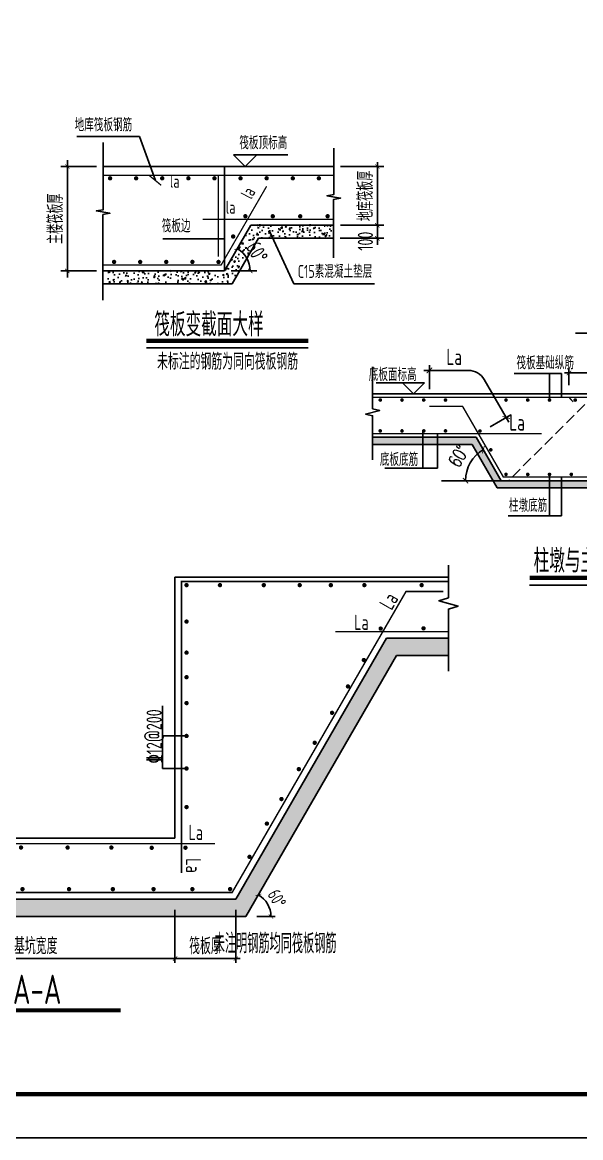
# Model space of a CAD drawing. Extents: x -655480 to 203344, y -294099 to 287156.
# Drawn here: x -374632 to -361798, y 166782 to 192437 of the extents above; entities that cross this region are included whole.
import ezdxf
from ezdxf.enums import TextEntityAlignment as Align

# ---------------------------------------------------------------- set-up
doc = ezdxf.new("R2010")
doc.units = 0
doc.header["$LTSCALE"] = 1000
doc.linetypes.add('DASH', pattern=[0.35, 0.25, -0.1])
doc.layers.get('0').update_dxf_attribs({"linetype": 'CONTINUOUS'})
doc.layers.get('DEFPOINTS').update_dxf_attribs({"linetype": 'CONTINUOUS'})
for name, color, linetype in [('-TK', 7, 'CONTINUOUS'), ('0p-标字', 7, 'CONTINUOUS'), ('0p-标注', 43, 'CONTINUOUS'), ('COLU', 7, 'CONTINUOUS'), ('COLU_DE_REIN', 1, 'CONTINUOUS'), ('DIM', 2, 'CONTINUOUS'), ('DIM_SYMB', 3, 'CONTINUOUS'), ('FLOOR_UP_TEXT', 7, 'CONTINUOUS'), ('G', 1, 'CONTINUOUS'), ('PUB-TEXT', 3, 'CONTINUOUS'), ('PUB_TEXT', 2, 'CONTINUOUS'), ('REIN', 6, 'CONTINUOUS'), ('S-0-TEXT', 7, 'CONTINUOUS'), ('S-C承台编号', 6, 'CONTINUOUS'), ('S-DETL-DIM', 151, 'CONTINUOUS'), ('S-DETL-HATCH', 253, 'CONTINUOUS'), ('S-DETL-LINE1', 2, 'CONTINUOUS'), ('S-DETL-RBAR', 1, 'CONTINUOUS'), ('S-DETL-TEXT', 7, 'CONTINUOUS'), ('S_DETL', 7, 'CONTINUOUS'), ('Sw_DT_DIM050', 7, 'CONTINUOUS'), ('Sw_DT_line_1', 8, 'CONTINUOUS'), ('Sw_Dt_TXT', 7, 'CONTINUOUS'), ('TEXT', 2, 'CONTINUOUS'), ('THIN', 7, 'CONTINUOUS'), ('WALL', 5, 'CONTINUOUS'), ('水平筋标注', 7, 'CONTINUOUS'), ('结-详图-填充', 8, 'CONTINUOUS'), ('说明文字', 7, 'CONTINUOUS')]:
    doc.layers.add(name, color=color, linetype=linetype)
doc.layers.add('筏板基础', color=7, linetype='CONTINUOUS', lineweight=18)
doc.styles.add('hszt', font='TXT.shx', dxfattribs={"width": 0.7, "bigfont": 'HzTXT.shx'})
doc.styles.add('TSSD_DIMENSION', font='Tssdeng.shx', dxfattribs={"width": 0.7, "bigfont": 'tssdchn.shx'})
doc.styles.add('TSSD_Label', font='Tssdeng.shx', dxfattribs={"width": 0.7, "bigfont": 'hztxt.shx'})
doc.styles.add('TSSD_Norm', font='Tssdeng.shx', dxfattribs={"bigfont": 'tssdchn.shx'})
doc.styles.add('TSSD_REIN', font='tssdeng.shx', dxfattribs={"width": 0.7, "height": 300, "bigfont": 'tssdchn.shx'})
doc.dimstyles.new('DIM100', dxfattribs={"dimtxt": 250, "dimasz": 100, "dimexe": 150, "dimexo": 150, "dimgap": 0, "dimtad": 0, "dimdec": 0, "dimzin": 0, "dimdsep": 46, "dimtxsty": 'hszt', "dimblk": 'ARCHTICK', "dimcen": 0.09, "dimclrt": 7, "dimazin": 0, "dimtfac": 1, "dimtdec": 0, "dimtix": 1, "dimtmove": 2, "dimatfit": 3, "dimfxl": 1, "dimtvp": 1, "dimtolj": 1, "dimtzin": 0, "dimarcsym": 0})
doc.dimstyles.new('TSSD_100_100', dxfattribs={"dimtxt": 300, "dimasz": 100, "dimexe": 100, "dimexo": 250, "dimgap": 100, "dimtad": 1, "dimdec": 0, "dimzin": 0, "dimdsep": 46, "dimtxsty": 'TSSD_DIMENSION', "dimblk": 'ARCHTICK', "dimcen": 0, "dimdle": 100, "dimclrt": 7, "dimadec": 0, "dimazin": 0, "dimtfac": 1, "dimtdec": 0, "dimtix": 1, "dimtmove": 2, "dimatfit": 3, "dimldrblk": 'ARCHTICK', "dimfxl": 1, "dimtolj": 1, "dimtzin": 0, "dimarcsym": 0})
doc.dimstyles.new('TSSD_25_100', dxfattribs={"dimtxt": 300, "dimasz": 100, "dimexe": 100, "dimexo": 250, "dimgap": 100, "dimtad": 1, "dimdec": 0, "dimlfac": 0.25, "dimzin": 0, "dimdsep": 46, "dimtxsty": 'TSSD_DIMENSION', "dimblk": 'ARCHTICK', "dimcen": 0, "dimdle": 100, "dimclrt": 7, "dimadec": 0, "dimazin": 0, "dimtfac": 1, "dimtdec": 0, "dimtix": 1, "dimtmove": 2, "dimatfit": 3, "dimldrblk": 'ARCHTICK', "dimfxl": 1, "dimtolj": 1, "dimtzin": 0, "dimarcsym": 0})
doc.dimstyles.new('副本 (2) TSSD_100_100', dxfattribs={"dimtxt": 350, "dimasz": 150, "dimexe": 150, "dimexo": 150, "dimgap": 100, "dimtad": 1, "dimdec": 0, "dimlfac": 0.5, "dimzin": 0, "dimdsep": 46, "dimtxsty": 'TSSD_DIMENSION', "dimblk": 'ARCHTICK', "dimcen": 0, "dimdle": 150, "dimclrt": 7, "dimadec": 0, "dimazin": 0, "dimtfac": 1, "dimtdec": 0, "dimtix": 1, "dimtmove": 2, "dimatfit": 3, "dimfxl": 1, "dimtolj": 1, "dimtzin": 0, "dimarcsym": 0})

# ---------------------------------------------------------------- blocks, each defined once
blk = doc.blocks.new('_ArchTick')
at = {"color": 0, "linetype": 'ByBlock', "const_width": 0.15}
blk.add_lwpolyline([(-0.5, -0.5), (0.5, 0.5)], dxfattribs=at)
blk = doc.blocks.new('*D327')
at = {"layer": '0p-标注', "color": 0, "lineweight": -2, "transparency": 16777216}
blk.add_arc((-419238, 171175), 824, 120, 180, dxfattribs=at)
at = {"layer": 'DEFPOINTS', "color": 0, "transparency": 16777216}
for p in [(-419816, 172175), (-419870, 171705), (-420612, 171175), (-419238, 171175), (-419238, 171175)]:
    blk.add_point(p, dxfattribs=at)
at = {"layer": '0p-标注', "color": 0, "lineweight": -2, "transparency": 16777216, "xscale": 125, "yscale": 125, "zscale": 125}
for p, rotation in [((-419650, 171889), 29.99999999994928), ((-420062, 171175), 270.0000000000002)]:
    blk.add_blockref('_ArchTick', p, dxfattribs=dict(at, rotation=rotation))
at = {"layer": '0p-标注', "color": 7, "transparency": 16777216, "insert": (-420223, 171743), "char_height": 312.5, "attachment_point": 5, "rotation": 60, "style": 'hszt'}
blk.add_mtext('\\A1;60°', dxfattribs=at)
blk = doc.blocks.new('*D328')
at = {"layer": 'DEFPOINTS', "color": 0, "transparency": 16777216}
for p in [(-414427, 173653), (-412870, 173175), (-414427, 173121)]:
    blk.add_point(p, dxfattribs=at)
at = {"layer": 'DIM', "color": 0, "lineweight": -2, "transparency": 16777216}
for p, q in [((-414427, 173371), (-414427, 173753)), ((-412870, 173425), (-412870, 173753)), ((-412770, 173653), (-414527, 173653))]:
    blk.add_line(p, q, dxfattribs=at)
at = {"layer": 'DIM', "color": 0, "lineweight": -2, "transparency": 16777216, "xscale": 100, "yscale": 100, "zscale": 100, "rotation": 180}
blk.add_blockref('_ArchTick', (-414427, 173653), dxfattribs=at)
at = {"layer": 'DIM', "color": 0, "lineweight": -2, "transparency": 16777216, "xscale": 100, "yscale": 100, "zscale": 100}
blk.add_blockref('_ArchTick', (-412870, 173653), dxfattribs=at)
at = {"layer": 'DIM', "color": 7, "transparency": 16777216, "insert": (-413649, 173928), "char_height": 350, "attachment_point": 5, "style": 'TSSD_DIMENSION'}
blk.add_mtext('\\A1;La', dxfattribs=at)
blk = doc.blocks.new('*D329')
at = {"layer": 'DEFPOINTS', "color": 0, "transparency": 16777216}
for p in [(-417684, 173653), (-416126, 173175), (-417684, 173121)]:
    blk.add_point(p, dxfattribs=at)
at = {"layer": 'DIM', "color": 0, "lineweight": -2, "transparency": 16777216}
for p, q in [((-417684, 173371), (-417684, 173753)), ((-416126, 173425), (-416126, 173753)), ((-416026, 173653), (-417784, 173653))]:
    blk.add_line(p, q, dxfattribs=at)
at = {"layer": 'DIM', "color": 0, "lineweight": -2, "transparency": 16777216, "xscale": 100, "yscale": 100, "zscale": 100, "rotation": 180}
blk.add_blockref('_ArchTick', (-417684, 173653), dxfattribs=at)
at = {"layer": 'DIM', "color": 0, "lineweight": -2, "transparency": 16777216, "xscale": 100, "yscale": 100, "zscale": 100}
blk.add_blockref('_ArchTick', (-416126, 173653), dxfattribs=at)
at = {"layer": 'DIM', "color": 7, "transparency": 16777216, "insert": (-416905, 173928), "char_height": 350, "attachment_point": 5, "style": 'TSSD_DIMENSION'}
blk.add_mtext('\\A1;La', dxfattribs=at)
blk = doc.blocks.new('*D323')
at = {"layer": 'DEFPOINTS', "color": 0, "transparency": 16777216}
for p in [(-421582, 164893), (-421634, 164045), (-424984, 163843), (-422188, 163843), (-422188, 163843)]:
    blk.add_point(p, dxfattribs=at)
at = {"layer": 'S-DETL-DIM', "color": 0, "lineweight": -2, "transparency": 16777216}
blk.add_line((-422038, 163843), (-421448, 163843), dxfattribs=at)
blk.add_arc((-422188, 163843), 590, 360, 60, dxfattribs=at)
at = {"layer": 'S-DETL-DIM', "color": 0, "lineweight": -2, "transparency": 16777216, "xscale": 100, "yscale": 100, "zscale": 100}
for p, rotation in [((-421893, 164354), 150.0000000000065), ((-421598, 163843), 269.9999999999995)]:
    blk.add_blockref('_ArchTick', p, dxfattribs=dict(at, rotation=rotation))
at = {"layer": 'S-DETL-DIM', "color": 7, "transparency": 16777216, "insert": (-421439, 164276), "char_height": 350, "attachment_point": 5, "rotation": 300, "style": 'TSSD_DIMENSION'}
blk.add_mtext('\\A1;60°', dxfattribs=at)
blk = doc.blocks.new('*D324')
at = {"layer": 'DEFPOINTS', "color": 0, "transparency": 16777216}
for p in [(-419672, 166243), (-419672, 164893), (-418675, 164893)]:
    blk.add_point(p, dxfattribs=at)
at = {"layer": 'S-DETL-DIM', "color": 0, "lineweight": -2, "transparency": 16777216}
for p, q in [((-419522, 166243), (-418525, 166243)), ((-418675, 166243), (-418675, 166343)), ((-418675, 166243), (-418675, 164893)), ((-419522, 164893), (-418525, 164893)), ((-418675, 164893), (-418675, 164793))]:
    blk.add_line(p, q, dxfattribs=at)
at = {"layer": 'S-DETL-DIM', "color": 0, "lineweight": -2, "transparency": 16777216, "xscale": 100, "yscale": 100, "zscale": 100}
for p, rotation in [((-418675, 166243), 270), ((-418675, 164893), 90)]:
    blk.add_blockref('_ArchTick', p, dxfattribs=dict(at, rotation=rotation))
at = {"layer": 'S-DETL-DIM', "color": 7, "transparency": 16777216, "insert": (-418950, 165568), "char_height": 350, "attachment_point": 5, "rotation": 90, "style": 'TSSD_DIMENSION'}
blk.add_mtext('\\A1;地库筏板厚', dxfattribs=at)
blk = doc.blocks.new('*D325')
at = {"layer": 'DEFPOINTS', "color": 0, "transparency": 16777216}
for p in [(-419672, 164893), (-419681, 164593), (-418675, 164593)]:
    blk.add_point(p, dxfattribs=at)
at = {"layer": 'S-DETL-DIM', "color": 0, "lineweight": -2, "transparency": 16777216}
for p, q in [((-418675, 165043), (-418675, 164443)), ((-419522, 164893), (-418525, 164893)), ((-419531, 164593), (-418525, 164593))]:
    blk.add_line(p, q, dxfattribs=at)
at = {"layer": 'S-DETL-DIM', "color": 0, "lineweight": -2, "transparency": 16777216, "xscale": 100, "yscale": 100, "zscale": 100}
for p, rotation in [((-418675, 164893), 90), ((-418675, 164593), 270)]:
    blk.add_blockref('_ArchTick', p, dxfattribs=dict(at, rotation=rotation))
at = {"layer": 'S-DETL-DIM', "color": 7, "transparency": 16777216, "insert": (-418950, 164527), "char_height": 350, "attachment_point": 5, "rotation": 90, "style": 'TSSD_DIMENSION'}
blk.add_mtext('\\A1;100', dxfattribs=at)
blk = doc.blocks.new('*D326')
at = {"layer": 'DEFPOINTS', "color": 0, "transparency": 16777216}
for p in [(-424984, 166243), (-425801, 163843), (-424984, 163843)]:
    blk.add_point(p, dxfattribs=at)
at = {"layer": 'S-DETL-DIM', "color": 0, "lineweight": -2, "transparency": 16777216}
for p, q in [((-425134, 166243), (-425951, 166243)), ((-425801, 166393), (-425801, 163693)), ((-425134, 163843), (-425951, 163843))]:
    blk.add_line(p, q, dxfattribs=at)
at = {"layer": 'S-DETL-DIM', "color": 0, "lineweight": -2, "transparency": 16777216, "xscale": 100, "yscale": 100, "zscale": 100}
for p, rotation in [((-425801, 166243), 90), ((-425801, 163843), 270)]:
    blk.add_blockref('_ArchTick', p, dxfattribs=dict(at, rotation=rotation))
at = {"layer": 'S-DETL-DIM', "color": 7, "transparency": 16777216, "insert": (-426076, 165043), "char_height": 350, "attachment_point": 5, "rotation": 90, "style": 'TSSD_DIMENSION'}
blk.add_mtext('\\A1;主楼筏板厚', dxfattribs=at)
blk = doc.blocks.new('*D433')
at = {"layer": 'DEFPOINTS', "color": 0, "transparency": 16777216}
for p in [(-396035, 155589), (-394635, 155589), (-394635, 154219)]:
    blk.add_point(p, dxfattribs=at)
at = {"layer": 'DIM', "color": 0, "lineweight": -2, "transparency": 16777216}
for p, q in [((-396035, 155339), (-396035, 154119)), ((-394635, 155339), (-394635, 154119)), ((-396135, 154219), (-394535, 154219))]:
    blk.add_line(p, q, dxfattribs=at)
at = {"layer": 'DIM', "color": 0, "lineweight": -2, "transparency": 16777216, "xscale": 100, "yscale": 100, "zscale": 100, "rotation": 180}
blk.add_blockref('_ArchTick', (-396035, 154219), dxfattribs=at)
at = {"layer": 'DIM', "color": 0, "lineweight": -2, "transparency": 16777216, "xscale": 100, "yscale": 100, "zscale": 100}
blk.add_blockref('_ArchTick', (-394635, 154219), dxfattribs=at)
at = {"layer": 'DIM', "color": 7, "transparency": 16777216, "insert": (-395335, 154507), "char_height": 375, "attachment_point": 5, "style": 'TSSD_DIMENSION'}
blk.add_mtext('\\A1;筏板厚', dxfattribs=at)
blk = doc.blocks.new('*D435')
at = {"layer": 'DEFPOINTS', "color": 0, "transparency": 16777216}
for p in [(-402435, 155589), (-396035, 155589), (-396035, 154219)]:
    blk.add_point(p, dxfattribs=at)
at = {"layer": 'DIM', "color": 0, "lineweight": -2, "transparency": 16777216}
for p, q in [((-402435, 155339), (-402435, 154119)), ((-396035, 155339), (-396035, 154119)), ((-402535, 154219), (-395935, 154219))]:
    blk.add_line(p, q, dxfattribs=at)
at = {"layer": 'DIM', "color": 0, "lineweight": -2, "transparency": 16777216, "xscale": 100, "yscale": 100, "zscale": 100, "rotation": 180}
blk.add_blockref('_ArchTick', (-402435, 154219), dxfattribs=at)
at = {"layer": 'DIM', "color": 0, "lineweight": -2, "transparency": 16777216, "xscale": 100, "yscale": 100, "zscale": 100}
blk.add_blockref('_ArchTick', (-396035, 154219), dxfattribs=at)
at = {"layer": 'DIM', "color": 7, "transparency": 16777216, "insert": (-399235, 154507), "char_height": 375, "attachment_point": 5, "style": 'TSSD_DIMENSION'}
blk.add_mtext('\\A1;基坑宽度', dxfattribs=at)
blk = doc.blocks.new('*D428')
at = {"layer": 'DEFPOINTS', "color": 0, "transparency": 16777216}
for p in [(-406376, 159189), (-404596, 155634), (-404066, 155189), (-404066, 155189), (-394404, 155189)]:
    blk.add_point(p, dxfattribs=at)
at = {"layer": '筏板基础', "color": 0, "lineweight": -2, "transparency": 16777216}
blk.add_line((-404316, 155189), (-404858, 155189), dxfattribs=at)
blk.add_arc((-404066, 155189), 692, 120, 180, dxfattribs=at)
at = {"layer": '筏板基础', "color": 0, "lineweight": -2, "transparency": 16777216, "xscale": 100, "yscale": 100, "zscale": 100}
for p, rotation in [((-404412, 155788), 30.00000000001221), ((-404758, 155189), 270.0000000000013)]:
    blk.add_blockref('_ArchTick', p, dxfattribs=dict(at, rotation=rotation))
at = {"layer": '筏板基础', "color": 7, "lineweight": 35, "transparency": 16777216, "insert": (-404882, 155660), "char_height": 300, "attachment_point": 5, "rotation": 60, "style": 'TSSD_DIMENSION'}
blk.add_mtext('\\A1;60°', dxfattribs=at)
blk = doc.blocks.new('*D429')
at = {"layer": 'DEFPOINTS', "color": 0, "transparency": 16777216}
for p in [(-392095, 159189), (-393865, 155386), (-404066, 155189), (-394404, 155189), (-394404, 155189)]:
    blk.add_point(p, dxfattribs=at)
at = {"layer": '筏板基础', "color": 0, "lineweight": -2, "transparency": 16777216}
blk.add_line((-394154, 155189), (-393730, 155189), dxfattribs=at)
blk.add_arc((-394404, 155189), 574, 0, 60, dxfattribs=at)
at = {"layer": '筏板基础', "color": 0, "lineweight": -2, "transparency": 16777216, "xscale": 100, "yscale": 100, "zscale": 100}
for p, rotation in [((-394117, 155687), 149.9999999999876), ((-393830, 155189), 270.0000000000015)]:
    blk.add_blockref('_ArchTick', p, dxfattribs=dict(at, rotation=rotation))
at = {"layer": '筏板基础', "color": 7, "lineweight": 35, "transparency": 16777216, "insert": (-393691, 155601), "char_height": 300, "attachment_point": 5, "rotation": 300, "style": 'TSSD_DIMENSION'}
blk.add_mtext('\\A1;60°', dxfattribs=at)
blk = doc.blocks.new('A1')
blk.add_lwpolyline([(0, 59400), (0, 0), (84100, 0), (84100, 59400)], close=True)
at = {"const_width": 100}
blk.add_lwpolyline([(2500, 58400), (2500, 1000), (83100, 1000), (83100, 58400)], close=True, dxfattribs=at)
blk = doc.blocks.new('20210803.19575518')
at = {"layer": '结-详图-填充'}
h = blk.add_hatch(dxfattribs=at)
h.set_pattern_fill('AR-CONC', color=256, scale=36, style=0)
h.set_pattern_definition([(50, (-2207549, -769221), (6558.648, -573.807), [685.8, -7543.8]), (355, (-2207549, -769221), (-1268.742, 6878.04), [548.64, -6035.04]), (100.451, (-2207002.6, -769268.6), (5289.93, 6304.2), [582.84, -6411.24]), (46.1842, (-2207549, -767392), (9758.845, -1513.524), [1028.7, -11315.7]), (96.6356, (-2206736, -767518), (8546.55, 8907.32), [874.26, -9616.86]), (351.184, (-2207549, -767392), (8546.566, 8907.304), [822.96, -9052.56]), (21, (-2206634.7, -767849), (5458.136, -3681.559), [685.8, -7543.8]), (326, (-2206635, -767849), (2224.873, 6630.767), [548.64, -6035.04]), (71.4514, (-2206180, -768156), (7682.994, 2949.223), [582.84, -6411.24]), (37.5, (-2207549.1, -769220.8), (111.1897, 3043.9814), [0, -5961.888, 0, -6126.48, 0, -6057.9]), (7.5, (-2207549, -769220.8), (2405.508, 3606.501), [0, -3493.008, 0, -5824.728, 0, -2308.86]), (327.5, (-2209588.2, -769220.8), (4881.2614, -206.2348), [0, -2286, 0, -7132.32, 0, -9464.04]), (317.5, (-2210502.6, -769221), (5332.65, 915.354), [0, -2971.8, 0, -4736.592, 0, -6720.84])])
h.paths.add_polyline_path([(-844517.5, -168470.8), (-849130.9, -168470.8), (-850029.7, -167579.6), (-853141.8, -167579.6), (-853719.1, -166579.6), (-856099.4, -166579.6), (-856099.4, -166746.3), (-853815.3, -166746.3), (-853238, -167746.3), (-850098.3, -167746.3), (-849199.6, -168637.4), (-844517.5, -168637.4)])
h = blk.add_hatch(dxfattribs=at)
h.set_pattern_fill('AR-CONC', color=256)
h.set_pattern_definition([(50, (-2207549.12, -769220.82), (182.184669, -15.939086), [19.05, -209.55]), (355, (-2207549.12, -769220.82), (-35.242826, 191.056643), [15.24, -167.64]), (100.451, (-2207533.94, -769222.14), (146.942502, 175.116688), [16.19, -178.09]), (46.1842, (-2207549.12, -769170.02), (271.07904, -42.042328), [28.575, -314.325]), (96.6356, (-2207526.53, -769173.52), (237.404234, 247.425556), [24.285, -267.135]), (351.184, (-2207549.12, -769170.02), (237.404606, 247.42512), [22.86, -251.46]), (21, (-2207523.72, -769182.72), (151.61488, -102.265519), [19.05, -209.55]), (326, (-2207523.72, -769182.72), (61.802028, 184.187966), [15.24, -167.64]), (71.4514, (-2207511.08, -769191.24), (213.41649, 81.922858), [16.19, -178.09]), (37.5, (-2207549.12, -769220.816), (3.0886033, 84.555039), [0, -165.608, 0, -170.18, 0, -168.275]), (7.5, (-2207549.12, -769220.82), (66.8196625, 100.180575), [0, -97.028, 0, -161.798, 0, -64.135]), (327.5, (-2207605.76, -769220.816), (135.5905952, -5.728744), [0, -63.5, 0, -198.12, 0, -262.89]), (317.5, (-2207631.16, -769220.82), (148.129181, 25.426491), [0, -82.55, 0, -131.572, 0, -186.69])])
h.paths.add_polyline_path([(-850029.7, -167579.6), (-853141.8, -167579.6), (-853719.1, -166579.6), (-856099.4, -166579.6), (-856099.4, -166746.3), (-853815.3, -166746.3), (-853238, -167746.3), (-850098.3, -167746.3), (-849199.6, -168637.4), (-844517.5, -168637.4), (-844517.5, -168470.8), (-849130.9, -168470.8)])
at = {"ltscale": 0.333333}
for p, q in [((-844762.2, -164912.8), (-847262.2, -164912.8)), ((-847262.2, -164912.8), (-847262.2, -165724.6)), ((-846593.8, -164912.8), (-846593.8, -165663)), ((-847262.2, -167638.6), (-847262.2, -168253.6)), ((-846593.8, -167638.6), (-846593.8, -168337.4))]:
    blk.add_line(p, q, dxfattribs=at)
at = {"layer": '0p-标字', "color": 3}
for p, q in [((-850975.1, -165579.6), (-850975.1, -164188.3)), ((-849641.8, -165579.6), (-849641.8, -164188.3)), ((-854910.5, -165329.6), (-856020.9, -165329.6)), ((-855160.5, -165579.6), (-855410.5, -165329.6)), ((-855160.5, -165579.6), (-854910.5, -165329.6))]:
    blk.add_line(p, q, dxfattribs=at)
for points in [[(-849147.8, -164188.3), (-850215.7, -164188.3), (-850256.6, -164352), (-850338.5, -164024.5), (-850379.4, -164188.3), (-851439.6, -164188.3)], [(-856099.4, -164964.4), (-856099.4, -165924), (-855935.6, -165964.9), (-856263.1, -166046.8), (-856099.4, -166087.7), (-856099.4, -167101.4)], [(-844517.5, -169050.9), (-844517.5, -167111.9), (-844664.1, -167065.2), (-844370.8, -166985.2), (-844517.5, -166938.5), (-844517.5, -165393)]]:
    blk.add_lwpolyline(points, dxfattribs=at)
at = {"layer": 'COLU_DE_REIN', "const_width": 33.3}
for points in [[(-856099.4, -165663), (-844517.5, -165663)], [(-854794.9, -165870.4), (-854032.4, -165870.4), (-853093.7, -167496.3), (-850308.4, -167496.3)], [(-852214.2, -166496.3), (-856099.4, -166496.3)], [(-851007.4, -166422.4), (-849076, -168337.4), (-844517.5, -168337.4)], [(-848416.3, -167496.3), (-850308.4, -167496.3)]]:
    blk.add_lwpolyline(points, dxfattribs=at)
at = {"layer": 'DIM'}
for p, q in [((-854794.9, -165472.5), (-854794.9, -164918.9)), ((-854794.9, -165043.9), (-854919.9, -165043.9)), ((-854794.9, -165043.9), (-853894.3, -165043.9)), ((-854081.6, -165043.9), (-853956.6, -165043.9)), ((-853533.4, -165252.2), (-853029.1, -166125.7)), ((-853400.4, -166340), (-852920.9, -166063.2)), ((-853029.1, -166125.7), (-852966.6, -166234))]:
    blk.add_line(p, q, dxfattribs=at)
blk.add_arc((-853894.3, -165460.5), 416.7, 30, 90, dxfattribs=at)
at = {"layer": 'G', "color": 1, "linetype": 'Continuous', "const_width": 30}
for points in [[(-851596.4, -165650.2), (-851491.9, -165767.3)], [(-849247.4, -165663), (-846803.3, -165663), (-846942.2, -165746.3)]]:
    blk.add_lwpolyline(points, dxfattribs=at)
at = {"layer": 'PUB_TEXT'}
blk.add_line((-852494, -169986.3), (-847931.5, -169986.3), dxfattribs=at)
at = {"layer": 'PUB_TEXT', "const_width": 100}
blk.add_lwpolyline([(-852494, -169816.1), (-847931.5, -169816.1)], dxfattribs=at)
at = {"layer": 'REIN', "const_width": 41.7}
for points in [[(-855904.1, -165724.6, -1), (-855945.7, -165724.6, -1)], [(-855404.1, -165724.6, -1), (-855445.7, -165724.6, -1)], [(-854904.1, -165724.6, -1), (-854945.7, -165724.6, -1)], [(-854404, -165724.6, -1), (-854445.7, -165724.6, -1)], [(-853013.3, -165724.6, 1), (-853055, -165724.6, 1)], [(-852513.3, -165724.6, 1), (-852555, -165724.6, 1)], [(-852013.3, -165724.6, 1), (-852055, -165724.6, 1)], [(-851422.4, -165724.6, 1), (-851464.1, -165724.6, 1)], [(-850769.2, -165724.6, 1), (-850810.9, -165724.6, 1)], [(-849970.4, -165724.6, 1), (-850012.1, -165724.6, 1)], [(-849103.5, -165724.6, -1), (-849061.8, -165724.6, -1)], [(-848238.4, -165724.6, -1), (-848196.8, -165724.6, -1)], [(-847283.1, -165724.6, -1), (-847241.4, -165724.6, -1)], [(-846314.6, -165724.6, -1), (-846272.9, -165724.6, -1)], [(-845394.5, -165724.6, -1), (-845352.8, -165724.6, -1)], [(-855904.1, -166434.6, 1), (-855945.7, -166434.6, 1)], [(-855404.1, -166434.6, 1), (-855445.7, -166434.6, 1)], [(-854904.1, -166434.6, 1), (-854945.7, -166434.6, 1)], [(-854404, -166434.6, 1), (-854445.7, -166434.6, 1)], [(-853613.2, -166436.9, 1), (-853654.9, -166436.9, 1)], [(-853363.2, -166870, 1), (-853404.9, -166870, 1)], [(-853013.3, -167434.6, 1), (-853055, -167434.6, 1)], [(-852513.3, -167434.6, 1), (-852555, -167434.6, 1)], [(-852013.3, -167434.6, 1), (-852055, -167434.6, 1)], [(-851513.3, -167434.6, 1), (-851555, -167434.6, 1)], [(-851013.3, -167434.6, 1), (-851055, -167434.6, 1)], [(-850329.3, -167433.8, -1), (-850287.6, -167433.8, -1)], [(-848238.4, -168253.6, -1), (-848196.8, -168253.6, -1)], [(-847283.1, -168253.6, -1), (-847241.4, -168253.6, -1)], [(-846314.6, -168253.6, -1), (-846272.9, -168253.6, -1)], [(-845394.5, -168253.6, -1), (-845352.8, -168253.6, -1)]]:
    blk.add_lwpolyline(points, format="xyb", close=True, dxfattribs=at)
at = {"layer": 'S_DETL'}
for p, q in [((-856099.4, -165579.6), (-844517.5, -165579.6)), ((-848330.9, -165579.6), (-848330.9, -168470.8)), ((-856099.4, -166579.6), (-853719.1, -166579.6)), ((-856099.4, -166746.3), (-853815.3, -166746.3)), ((-853815.3, -166746.3), (-853238, -167746.3)), ((-853719.1, -166579.6), (-853141.8, -167579.6)), ((-853238, -167746.3), (-850098.3, -167746.3)), ((-853141.8, -167579.6), (-850029.7, -167579.6)), ((-850098.3, -167746.3), (-849199.6, -168637.4)), ((-850029.7, -167579.6), (-849130.9, -168470.8)), ((-849130.9, -168470.8), (-844517.5, -168470.8)), ((-849199.6, -168637.4), (-844517.5, -168637.4))]:
    blk.add_line(p, q, dxfattribs=at)
at = {"layer": 'Sw_DT_DIM050'}
blk.add_line((-853141.8, -167579.6), (-854515.4, -167579.6), dxfattribs=at)
at = {"layer": 'Sw_DT_line_1', "linetype": 'DASH'}
blk.add_line((-850975.1, -165579.6), (-852975.1, -167579.6), dxfattribs=at)
at = {"layer": 'Sw_Dt_TXT', "color": 2}
for p, q in [((-851760.8, -165112.5), (-852849, -165112.5)), ((-852034.2, -165703.8), (-852034.2, -165112.5)), ((-851760.8, -165663), (-851760.8, -165112.5)), ((-854945.7, -166434.6), (-854945.7, -167293.6)), ((-854609.6, -166496.3), (-854609.6, -167293.6)), ((-854609.6, -167293.6), (-855817.2, -167293.6)), ((-852034.2, -168391.8), (-852034.2, -167434.6)), ((-851755.7, -168391.8), (-851755.7, -167496.3)), ((-852986.9, -168391.8), (-851755.7, -168391.8))]:
    blk.add_line(p, q, dxfattribs=at)
at = {"layer": 'TEXT'}
blk.add_line((-848330.9, -166891.8), (-846449.9, -166891.8), dxfattribs=at)
at = {"layer": 'WALL', "color": 7}
blk.add_line((-844762.2, -167638.6), (-847262.2, -167638.6), dxfattribs=at)
at = {"layer": 'DIM', "xscale": 125.000625, "yscale": 125.000625, "zscale": 125.000625}
blk.add_blockref('_ArchTick', (-854794.9, -165043.9), dxfattribs=at)
at = {"layer": 'DIM', "xscale": 125.0006250004294, "yscale": 125.0006250004294, "zscale": 125.0006250004294, "rotation": 119.9999999919995}
blk.add_blockref('_ArchTick', (-853029.1, -166125.7), dxfattribs=at)
at = {"layer": 'DIM', "color": 7, "char_height": 375, "attachment_point": 5, "style": 'TSSD_DIMENSION'}
for insert in [(-854224.1, -164731.4), (-852779.3, -166239.9), (-849179.8, -167187.5)]:
    blk.add_mtext('\\A1;La', dxfattribs=dict(at, insert=insert))
at = {"layer": 'DIM', "color": 7, "insert": (-850348.3, -166698.7), "char_height": 375, "attachment_point": 5, "rotation": 309.31705, "style": 'TSSD_DIMENSION'}
blk.add_mtext('\\A1;La', dxfattribs=at)
at = {"layer": 'FLOOR_UP_TEXT', "style": 'TSSD_REIN', "width": 0.7}
blk.add_text('柱墩与主楼筏板重合处大样', height=540, rotation=0, dxfattribs=at).set_placement((-850244.7, -169423.8, 0), align=Align.MIDDLE_CENTER)
at = {"layer": 'TEXT', "style": 'TSSD_REIN', "width": 0.7}
for s, p in [('筏板基础纵筋', (-852794.1, -165017.9)), ('详见主楼筏板基础纵筋', (-846893.7, -164871.6)), ('主楼筏板基础边线', (-848180.1, -166796.6)), ('底板底筋', (-855934, -167241.6)), ('详见主楼筏板基础纵筋', (-846893.7, -167597.4)), ('柱墩底筋', (-852968.4, -168297.1))]:
    blk.add_text(s, height=300, dxfattribs=at).set_placement(p)
blk.add_text('底板面标高', height=300, dxfattribs=at).set_placement((-855087.4, -165287.9), align=Align.RIGHT)
at = {"layer": '0p-标注'}
dim = blk.add_angular_dim_2l(base=(-853773, -167050), line1=((-853141.8, -167579.6), (-853719.1, -166579.6)), line2=((-853141.8, -167579.6), (-854515.4, -167579.6)), text='60°', dimstyle='DIM100', override={"dimscale": 1.25, "dimlfac": 0.8, "dimadec": 0}, dxfattribs=at)
dim.commit()
dim.dimension.update_dxf_attribs({"geometry": '*D327', "text_midpoint": (-854126, -167011.4), "insert": (-433903.5, -338754.6)})
at = {"layer": 'DIM'}
for base, p1, p2, picture, middle in [((-851587.3, -165101.3), (-850029.7, -165579.6), (-851587.3, -165633.8), '*D329', (-850808.5, -164826.3)), ((-848330.9, -165101.3), (-846773.3, -165579.6), (-848330.9, -165633.8), '*D328', (-847552.1, -164826.3))]:
    dim = blk.add_linear_dim(base=base, p1=p1, p2=p2, text='La', dimstyle='TSSD_100_100', override={"dimtxt": 350}, dxfattribs=at)
    dim.commit()
    dim.dimension.update_dxf_attribs({"geometry": picture, "text_midpoint": middle, "insert": (-433903.5, -338754.6)})
blk = doc.blocks.new('20210803.19575695')
at = {"layer": 'S-DETL-HATCH', "ltscale": 0.5}
h = blk.add_hatch(dxfattribs=at)
h.set_pattern_fill('AR-CONC', color=256, scale=45, style=0)
h.set_pattern_definition([(50, (-1142570.86, 1367173.13), (322.76708, -28.23846), [33.75, -371.25]), (355, (-1142570.86, 1367173.13), (-62.4381, 338.48646), [27, -297]), (100.4514, (-1142543.96, 1367170.78), (260.32922, 310.247794), [28.683085, -315.51395]), (46.1842, (-1142570.86, 1367263.13), (480.25847, -74.48356), [50.625, -556.875]), (96.6356, (-1142530.84, 1367256.9), (420.59822, 438.35304), [43.02463, -473.27085]), (351.1842, (-1142570.86, 1367263.13), (420.59788, 438.35337), [40.5, -445.5]), (21, (-1142525.86, 1367240.63), (268.608173, -181.1785), [33.75, -371.25]), (326, (-1142525.86, 1367240.63), (109.4919, 326.31752), [27, -297]), (71.4514, (-1142503.47, 1367225.53), (378.10018, 145.138724), [28.683085, -315.51395]), (37.5, (-1142570.86, 1367173.13), (5.471935, 149.802234), [0, -293.4, 0, -301.5, 0, -298.125]), (7.5, (-1142570.86, 1367173.13), (118.381292, 177.48527), [0, -171.9, 0, -286.65, 0, -113.625]), (327.5, (-1142671.21, 1367173.13), (240.220096, -10.149692), [0, -112.5, 0, -351, 0, -465.75]), (317.5, (-1142716.2, 1367173.13), (262.433776, 45.047242), [0, -146.25, 0, -233.1, 0, -330.75])])
h.paths.add_polyline_path([(-852200, -167705.5), (-854996.3, -167705.5), (-854996.3, -168005.5), (-852026.8, -168005.5), (-851420.6, -166955.5), (-849693.3, -166955.5), (-849693.3, -166655.5), (-851593.8, -166655.5)])
at = {"layer": 'PUB_TEXT'}
blk.add_line((-850276.6, -169486.1), (-853996, -169486.1), dxfattribs=at)
at = {"layer": 'PUB_TEXT', "const_width": 100}
blk.add_lwpolyline([(-850276.6, -169325), (-853996, -169325)], dxfattribs=at)
at = {"layer": 'S-DETL-DIM'}
for points in [[(-854986.9, -164759.6), (-854986.9, -166306.3), (-855149.3, -166335.1), (-854835.7, -166388.7), (-854996.3, -166419.4), (-854996.3, -168386.3)], [(-849683.9, -164890.5), (-849683.9, -165956.6), (-849846.3, -165985.5), (-849532.7, -166039), (-849693.3, -166069.7), (-849693.3, -167415.7)]]:
    blk.add_lwpolyline(points, dxfattribs=at)
at = {"layer": 'S-DETL-LINE1'}
for p, q in [((-854986.9, -165313.8), (-849683.9, -165313.8)), ((-851593.8, -166663.8), (-852200, -167713.8)), ((-851593.8, -166663.8), (-849693.3, -166663.8)), ((-851420.6, -166963.8), (-852026.8, -168013.8)), ((-851420.6, -166963.8), (-849693.3, -166963.8)), ((-854996.3, -167713.8), (-852200, -167713.8)), ((-854996.3, -168013.8), (-852026.8, -168013.8))]:
    blk.add_line(p, q, dxfattribs=at)
at = {"layer": 'S-DETL-LINE1', "linetype": 'DASH', "ltscale": 10}
blk.add_line((-852200, -167713.8), (-852200, -165313.8), dxfattribs=at)
at = {"layer": 'S-DETL-RBAR', "const_width": 30}
for points in [[(-852339.1, -167388.4), (-852339.1, -165519), (-854986.9, -165519.1)], [(-853657, -165743.6), (-853931.6, -165519.1), (-849683.9, -165519.1), (-849683.9, -165519.1)], [(-851232.3, -165767.6), (-852270.7, -167566.2), (-852278, -167578.8), (-854996.3, -167578.8)], [(-849693.3, -166528.8), (-849693.3, -166528.8), (-849693.3, -166528.8), (-852704.3, -166528.8)]]:
    blk.add_lwpolyline(points, dxfattribs=at)
at = {"layer": 'S-DETL-RBAR', "const_width": 50}
for points in [[(-854806.6, -165584.6, 1), (-854856.6, -165584.6, 1)], [(-854206.6, -165584.6, 1), (-854256.6, -165584.6, 1)], [(-853606.6, -165584.6, 1), (-853656.6, -165584.6, 1)], [(-853006.6, -165584.6, 1), (-853056.6, -165584.6, 1)], [(-852406.6, -165584.6, 1), (-852456.6, -165584.6, 1)], [(-851806.6, -165584.6, 1), (-851856.6, -165584.6, 1)], [(-851206.6, -165584.6, 1), (-851256.6, -165584.6, 1)], [(-850606.6, -165584.6, 1), (-850656.6, -165584.6, 1)], [(-850006.6, -165584.6, 1), (-850056.6, -165584.6, 1)], [(-851696.2, -166457.1, 1), (-851746.2, -166457.1, 1)], [(-851065.9, -166457.1, 1), (-851115.9, -166457.1, 1)], [(-850435.5, -166457.1, 1), (-850485.5, -166457.1, 1)], [(-849805.2, -166457.1, 1), (-849855.2, -166457.1, 1)], [(-851976.1, -166922.2, 1), (-852026.1, -166922.2, 1)], [(-854714.2, -167507.8, 1), (-854764.2, -167507.8, 1)], [(-854114.2, -167507.8, 1), (-854164.2, -167507.8, 1)], [(-853514.2, -167507.8, 1), (-853564.2, -167507.8, 1)], [(-852914.2, -167507.8, 1), (-852964.2, -167507.8, 1)], [(-852314.2, -167507.8, 1), (-852364.2, -167507.8, 1)]]:
    blk.add_lwpolyline(points, format="xyb", close=True, dxfattribs=at)
at = {"layer": 'S-DETL-TEXT'}
for p, q in [((-854153.3, -164621.8), (-855595.4, -164621.8)), ((-853784.4, -165634.7), (-854153.3, -164621.8)), ((-852200, -166972.8), (-853617.2, -166972.8)), ((-850604.1, -168010.4), (-851160.3, -166819.2)), ((-850604.1, -168010.4), (-848752.8, -168010.4))]:
    blk.add_line(p, q, dxfattribs=at)
at = {"layer": 'S-DETL-TEXT', "ltscale": 99}
for p, q in [((-850748, -165043.6), (-851997.7, -165043.6)), ((-851727.6, -165313.8), (-851997.7, -165043.6)), ((-851727.6, -165313.8), (-851457.4, -165043.6))]:
    blk.add_line(p, q, dxfattribs=at)
at = {"layer": 'FLOOR_UP_TEXT', "style": 'TSSD_REIN', "width": 0.7}
blk.add_text('筏板变截面大样', height=540, rotation=0, dxfattribs=at).set_placement((-853814.7, -169218.8))
at = {"layer": 'S-0-TEXT', "style": 'TSSD_Norm', "width": 0.7}
blk.add_text('未标注的钢筋为同向筏板钢筋', height=375, dxfattribs=at).set_placement((-850509, -169986.3), align=Align.RIGHT)
at = {"layer": 'S-DETL-TEXT', "style": 'TSSD_Label', "width": 0.7}
for p in [(-853234.4, -165892.9), (-851950.4, -166490.5)]:
    blk.add_text('la', height=300, dxfattribs=at).set_placement(p, align=Align.BOTTOM_RIGHT)
blk.add_text('la', height=300, rotation=62.0257, dxfattribs=at).set_placement((-851398.5, -165932.8), align=Align.BOTTOM_RIGHT)
at = {"layer": 'TEXT', "style": 'TSSD_REIN', "width": 0.7}
for s, p in [('地库筏板钢筋', (-854321.9, -164593.5)), ('筏板顶标高', (-850758.3, -165007.3)), ('筏板边', (-852980.7, -166919.3)), ('C15素混凝土垫层', (-848803.6, -167966.4))]:
    blk.add_text(s, height=300, dxfattribs=at).set_placement(p, align=Align.BOTTOM_RIGHT)
at = {"layer": 'S-DETL-DIM'}
for base, p1, p2, text, picture, middle in [((-848686.5, -166663.8), (-849683.9, -165313.8), (-849683.9, -166663.8), '地库筏板厚', '*D324', (-848961.5, -165988.8)), ((-855813.1, -167713.8), (-854996.3, -165313.8), (-854996.3, -167713.8), '主楼筏板厚', '*D326', (-856088.1, -166513.8))]:
    dim = blk.add_linear_dim(base=base, p1=p1, p2=p2, angle=90, text=text, dimstyle='副本 (2) TSSD_100_100', override={"dimasz": 100}, dxfattribs=at)
    dim.commit()
    dim.dimension.update_dxf_attribs({"geometry": picture, "text_midpoint": middle, "insert": (-430012, -331557)})
dim = blk.add_angular_dim_2l(base=(-851646, -167512.1), line1=((-851593.8, -166663.8), (-852200, -167713.8)), line2=((-854996.3, -167713.8), (-852200, -167713.8)), dimstyle='副本 (2) TSSD_100_100', override={"dimasz": 100}, dxfattribs=at)
dim.commit()
dim.dimension.update_dxf_attribs({"geometry": '*D323', "text_midpoint": (-851451.3, -167281.5), "insert": (-430012, -331557)})
dim = blk.add_linear_dim(base=(-848686.5, -166963.8), p1=(-849683.9, -166663.8), p2=(-849693.3, -166963.8), angle=90, text='100', dimstyle='副本 (2) TSSD_100_100', override={"dimasz": 100}, dxfattribs=at)
dim.commit()
dim.dimension.update_dxf_attribs({"geometry": '*D325', "text_midpoint": (-848961.5, -167029.9), "dimtype": 128, "insert": (-430012, -331557)})
blk = doc.blocks.new('20210803.19575843')
at = {"layer": 'S-C承台编号'}
blk.add_blockref('20210803.19575695', (0, 0), dxfattribs=at)
blk = doc.blocks.new('20210811.17551938')
at = {"layer": 'COLU', "linetype": 'ByBlock'}
h = blk.add_hatch(dxfattribs=at)
h.set_pattern_fill('AR-CONC', color=252, scale=2, angle=270, style=0)
h.set_pattern_definition([(320, (-1144065.24, 957880.25), (-31.87817, -364.36934), [38.1, -419.1]), (265, (-1144065.24, 957880.25), (382.113286, 70.48565), [30.48, -335.28]), (10.451, (-1144067.9, 957849.9), (350.233376, -293.885), [32.38, -356.18]), (316.1842, (-1143963.64, 957880.25), (-84.08466, -542.15808), [57.15, -628.65]), (6.6356, (-1143970.65, 957835.07), (494.85111, -474.80847), [48.57, -534.27]), (261.184, (-1143963.64, 957880.25), (494.85024, -474.80921), [45.72, -502.92]), (291, (-1143989.04, 957829.45), (-204.531037, -303.22976), [38.1, -419.1]), (236, (-1143989.04, 957829.45), (368.37593, -123.60406), [30.48, -335.28]), (341.4514, (-1144006.1, 957804.2), (163.845715, -426.83298), [32.38, -356.18]), (307.5, (-1144065.24, 957880.25), (169.110078, -6.1772065), [0, -331.216, 0, -340.36, 0, -336.55]), (277.5, (-1144065.24, 957880.25), (200.36115, -133.639325), [0, -194.056, 0, -323.596, 0, -128.27]), (237.5, (-1144065.24, 957993.54), (-11.457488, -271.18119), [0, -127, 0, -396.24, 0, -525.78]), (227.5, (-1144065.24, 958044.34), (50.852982, -296.258363), [0, -165.1, 0, -263.144, 0, -373.38])])
h.paths.add_polyline_path([(100915.1, -209751.9), (104379.2, -203751.9), (105570.7, -203751.9), (105570.7, -203351.9), (104148.3, -203351.9), (100684.2, -209351.9), (91484.2, -209351.9), (88020.1, -203351.9), (86597.7, -203351.9), (86597.7, -203751.9), (87789.2, -203751.9), (91253.3, -209751.9)])
for p, q in [((99284.2, -201951.9), (105570.7, -201951.9)), ((99284.2, -201951.9), (99284.2, -207951.9)), ((100684.2, -209351.9), (104148.3, -203351.9)), ((104148.3, -203351.9), (105570.7, -203351.9)), ((100915.1, -209751.9), (104379.2, -203751.9)), ((104379.2, -203751.9), (105570.7, -203751.9)), ((99000.8, -206348.8), (99000.8, -204904.2)), ((99550, -205600.5), (99000.8, -205600.5)), ((99550, -206348.8), (99000.8, -206348.8)), ((92884.2, -207951.9), (99284.2, -207951.9)), ((91484.2, -209351.9), (100684.2, -209351.9)), ((91253.3, -209751.9), (100915.1, -209751.9))]:
    blk.add_line(p, q)
at = {"layer": 'DIM_SYMB', "const_width": 94.2}
blk.add_lwpolyline([(94332.1, -211913.1), (98032.8, -211913.1)], dxfattribs=at)
at = {"layer": 'REIN', "color": 4, "const_width": 35}
for points in [[(105570.7, -202048.3), (99434.2, -202048.3), (99434.2, -208755.4)], [(96884.2, -209201.9), (91570.8, -209201.9), (87573.2, -202277.9), (86717.6, -202277.9)], [(96884.2, -209201.9), (100597.6, -209201.9), (104595.2, -202277.9), (105450.8, -202277.9)], [(105570.7, -203201.9), (102973.2, -203201.9)], [(92055.3, -208077.7), (100202.6, -208077.7)]]:
    blk.add_lwpolyline(points, dxfattribs=at)
at = {"layer": 'REIN', "color": 4, "const_width": 50}
for points in [[(99575, -202131.6, -1), (99525, -202131.6, -1)], [(100343.3, -202131.6, -1), (100293.3, -202131.6, -1)], [(101350.3, -202131.6, -1), (101300.3, -202131.6, -1)], [(102176.6, -202131.6, -1), (102126.6, -202131.6, -1)], [(102892.2, -202131.6, -1), (102842.2, -202131.6, -1)], [(103662.7, -202131.6, -1), (103612.7, -202131.6, -1)], [(104979.4, -202131.6, -1), (104929.4, -202131.6, -1)], [(99575, -202969.8, -1), (99525, -202969.8, -1)], [(104037.8, -203131.9, -1), (103987.8, -203131.9, -1)], [(105022.9, -203125.4, -1), (104972.9, -203125.4, -1)], [(99575, -203684.2, -1), (99525, -203684.2, -1)], [(103650.8, -203854.2, -1), (103600.8, -203854.2, -1)], [(99575, -204249.7, -1), (99525, -204249.7, -1)], [(103286, -204461.5, -1), (103236, -204461.5, -1)], [(99575, -204845.1, -1), (99525, -204845.1, -1)], [(102921.1, -205068.7, -1), (102871.1, -205068.7, -1)], [(99575, -205600.5, -1), (99525, -205600.5, -1)], [(102521, -205756.6, -1), (102471, -205756.6, -1)], [(99575, -206348.8, -1), (99525, -206348.8, -1)], [(102156.2, -206363.8, -1), (102106.2, -206363.8, -1)], [(101756.1, -207051.7, -1), (101706.1, -207051.7, -1)], [(99575, -207236.6, -1), (99525, -207236.6, -1)], [(101422.8, -207617.4, -1), (101372.8, -207617.4, -1)], [(95720.6, -208167.5, 1), (95770.6, -208167.5, 1)], [(96791, -208167.5, 1), (96841, -208167.5, 1)], [(97798, -208167.5, 1), (97848, -208167.5, 1)], [(98775, -208173.4, -1), (98725, -208173.4, -1)], [(99549.3, -208171.1, -1), (99499.3, -208171.1, -1)], [(101023.3, -208381.7, -1), (100973.3, -208381.7, -1)], [(95753.7, -209123.6, 1), (95803.7, -209123.6, 1)], [(96824, -209123.6, 1), (96874, -209123.6, 1)], [(97831, -209123.6, 1), (97881, -209123.6, 1)], [(98817, -209123.6, -1), (98767, -209123.6, -1)], [(99709.2, -209123.6, -1), (99659.2, -209123.6, -1)], [(100576.4, -209123.6, -1), (100526.4, -209123.6, -1)]]:
    blk.add_lwpolyline(points, format="xyb", close=True, dxfattribs=at)
at = {"layer": 'THIN'}
blk.add_lwpolyline([(105570.7, -204107.3), (105570.7, -202681.9), (105790.7, -202611.9), (105350.7, -202491.9), (105570.7, -202421.9), (105570.7, -201671.9)], dxfattribs=at)
at = {"layer": 'PUB-TEXT', "style": 'TSSD_REIN', "width": 0.7}
blk.add_text('A-A', height=673.08, dxfattribs=at).set_placement((95558.6, -211764.4))
at = {"layer": 'PUB_TEXT', "color": 0, "style": 'TSSD_REIN', "width": 0.7}
for s, rotation, p in [('La', 60, (104264.9, -202728.4)), ('%%13212@200', 90, (98980.5, -206231.8)), ('La', 270, (99534.9, -208415))]:
    blk.add_text(s, height=350, rotation=rotation, dxfattribs=at).set_placement(p)
for p in [(103402.1, -203162.3), (99596, -207993.6)]:
    blk.add_text('La', height=350, dxfattribs=at).set_placement(p)
at = {"layer": '说明文字', "color": 0, "style": 'TSSD_Norm', "width": 0.6}
blk.add_text('未注明钢筋均同筏板钢筋', height=450, dxfattribs=at).set_placement((100176.1, -210598.4))
at = {"layer": 'DIM'}
for base, p1, p2, text, picture, middle in [((99284.2, -210721.9), (92884.2, -209351.9), (99284.2, -209351.9), '基坑宽度', '*D435', (96084.2, -210434.4)), ((100684.2, -210721.9), (99284.2, -209351.9), (100684.2, -209351.9), '筏板厚', '*D433', (99984.2, -210434.4))]:
    dim = blk.add_linear_dim(base=base, p1=p1, p2=p2, text=text, dimstyle='TSSD_25_100', override={"dimtxt": 375}, dxfattribs=at)
    dim.commit()
    dim.dimension.update_dxf_attribs({"geometry": picture, "text_midpoint": middle, "insert": (495319.6, -364941.1)})
at = {"layer": '筏板基础', "color": 3, "lineweight": 35}
for base, line1, picture, middle in [((90723.4, -209307.3), ((91253.3, -209751.9), (88943.9, -205751.9)), '*D428', (90437.7, -209281)), ((101454.8, -209555.5), ((100915.1, -209751.9), (103224.5, -205751.9)), '*D429', (101629, -209339.8))]:
    dim = blk.add_angular_dim_2l(base=base, line1=line1, line2=((91253.3, -209751.9), (100915.1, -209751.9)), dimstyle='TSSD_100_100', dxfattribs=at)
    dim.commit()
    dim.dimension.update_dxf_attribs({"geometry": picture, "text_midpoint": middle, "insert": (495319.6, -364941.1)})
blk = doc.blocks.new('20210811.17564324')
at = {"layer": '水平筋标注', "color": 2}
blk.add_blockref('20210811.17551938', (0, 0), dxfattribs=at)

msp = doc.modelspace()

# ---------------------------------------------------------------- block references
at = {"layer": '-TK'}
msp.add_blockref('A1', (-418397.56, 166782.28), dxfattribs=at)
at = {"layer": 'S-C承台编号'}
for name, p in [('20210803.19575843', (482215.77, 354433.11)), ('20210803.19575518', (489519.99, 349473.5))]:
    msp.add_blockref(name, p, dxfattribs=at)
at = {"layer": '水平筋标注', "color": 2}
msp.add_blockref('20210811.17564324', (-470407.79, 381623.13), dxfattribs=at)

doc.saveas('drawing.dxf')
